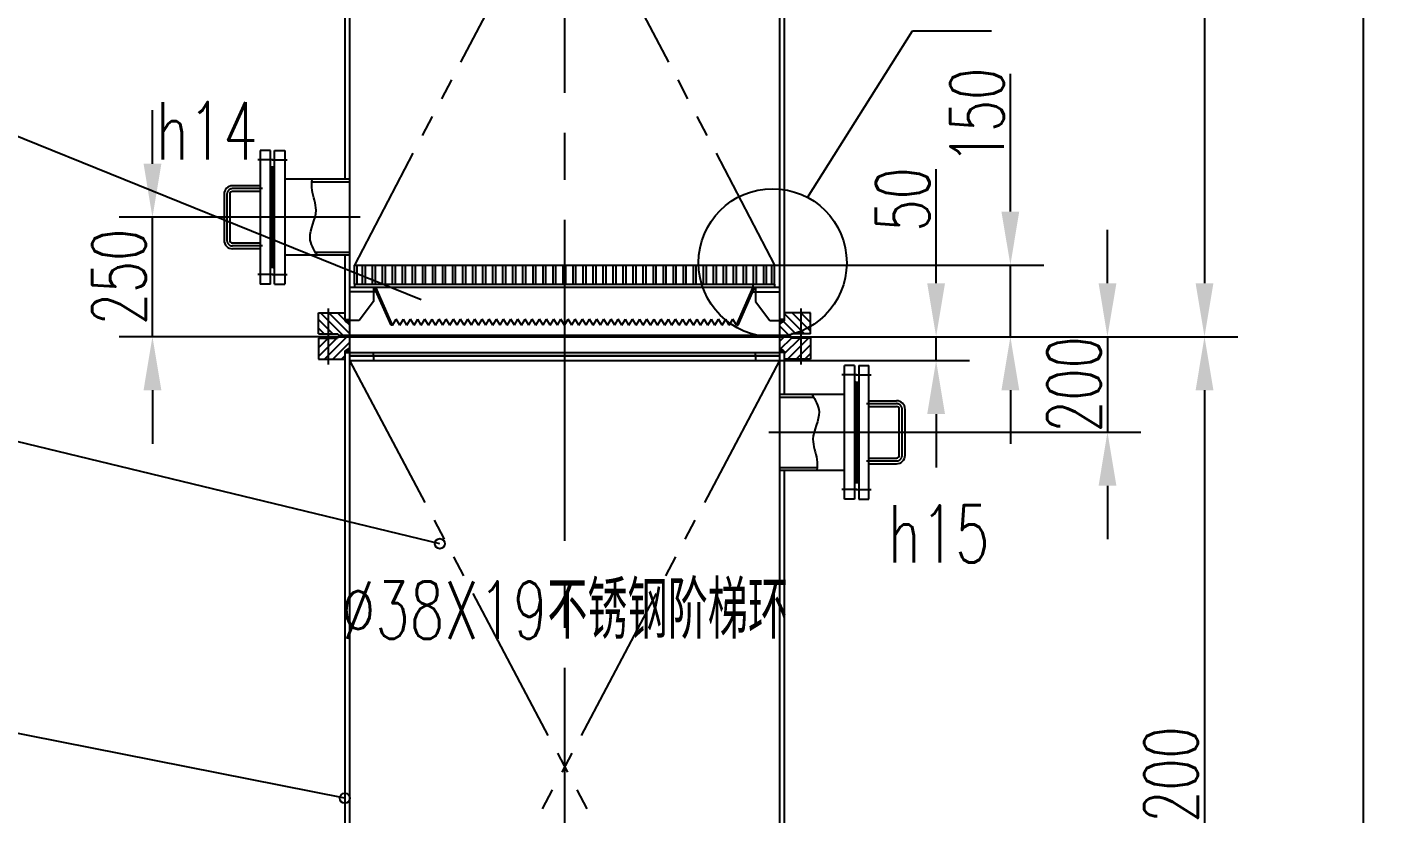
# Model space of a CAD drawing. Extents: x 4061 to 20693, y -5077 to 18471.
# Drawn here: x 5852 to 8719, y 945 to 2591 of the extents above; entities that cross this region are included whole.
import ezdxf
from ezdxf.enums import TextEntityAlignment as Align

# ---------------------------------------------------------------- set-up
doc = ezdxf.new("R2010")
doc.units = 0
doc.header["$LTSCALE"] = 280
doc.header["$MEASUREMENT"] = 0
doc.header["$PDMODE"] = 3
for name, pattern in [('CENT1', [3.35, 2.4, -0.3, 0.35, -0.3]), ('CENTER', [1.66, 1.2, -0.15, 0.16, -0.15]), ('PHANTOM', [1.97, 1.2, -0.15, 0.16, -0.15, 0.16, -0.15])]:
    doc.linetypes.add(name, pattern=pattern)
doc.layers.get('0').update_dxf_attribs({"linetype": 'CONTINUOUS'})
doc.layers.get('DEFPOINTS').update_dxf_attribs({"linetype": 'CONTINUOUS'})
for name, color, linetype in [('A', 2, 'CONTINUOUS'), ('B', 7, 'CONTINUOUS'), ('C', 1, 'CENTER'), ('C1', 1, 'CENT1'), ('D', 4, 'PHANTOM')]:
    doc.layers.add(name, color=color, linetype=linetype)
doc.styles.add('HZ', font='txt', dxfattribs={"width": 0.7, "bigfont": 'hztxt'})
doc.dimstyles.get("Standard").update_dxf_attribs({"dimtxt": 0.18, "dimasz": 0.18, "dimexe": 0.18, "dimexo": 0.0625, "dimgap": 0.09, "dimtad": 0, "dimtih": 1, "dimtoh": 1, "dimdec": 4, "dimzin": 0, "dimdsep": 46, "dimtxsty": 'Standard', "dimcen": 0.09, "dimadec": 0, "dimazin": 0, "dimtfac": 1, "dimtdec": 4, "dimtofl": 0, "dimtmove": 0, "dimatfit": 3, "dimfxl": 1, "dimtolj": 1, "dimtzin": 0, "dimarcsym": 0})

# ---------------------------------------------------------------- blocks, each defined once
blk = doc.blocks.new('*D55')
at = {"color": 0, "linetype": 'ByBlock', "transparency": 16777216}
for p, q in [((6113.8, 2110.2), (6113.8, 2222.2)), ((6253.2, 1998.2), (6043.8, 1998.2)), ((6113.8, 1748.2), (6113.8, 1998.2)), ((6504.2, 1748.2), (6043.8, 1748.2)), ((6113.8, 1636.2), (6113.8, 1524.2))]:
    blk.add_line(p, q, dxfattribs=at)
for points in [[(6095.2, 2110.2), (6132.5, 2110.2), (6113.8, 1998.2)], [(6095.2, 1636.2), (6132.5, 1636.2), (6113.8, 1748.2)]]:
    blk.add_solid(points, dxfattribs=at)
at = {"layer": 'DEFPOINTS', "color": 0, "linetype": 'ByBlock', "transparency": 16777216}
for p in [(6113.8, 1998.2), (6253.2, 1998.2), (6504.2, 1748.2)]:
    blk.add_point(p, dxfattribs=at)
at = {"color": 0, "linetype": 'ByBlock', "transparency": 16777216, "insert": (6043.8, 1873.2), "char_height": 112, "attachment_point": 5, "rotation": 90, "style": 'HZ'}
blk.add_mtext('\\A1;250', dxfattribs=at)
blk = doc.blocks.new('*D58')
at = {"color": 0, "linetype": 'ByBlock', "transparency": 16777216}
for p, q in [((8113.6, 1860.2), (8113.6, 1972.2)), ((7449.2, 1748.2), (8183.6, 1748.2)), ((8113.6, 1748.2), (8113.6, 1548.2)), ((7700.2, 1548.2), (8183.6, 1548.2)), ((8113.6, 1436.2), (8113.6, 1324.2))]:
    blk.add_line(p, q, dxfattribs=at)
for points in [[(8095, 1860.2), (8132.3, 1860.2), (8113.6, 1748.2)], [(8095, 1436.2), (8132.3, 1436.2), (8113.6, 1548.2)]]:
    blk.add_solid(points, dxfattribs=at)
at = {"layer": 'DEFPOINTS', "color": 0, "linetype": 'ByBlock', "transparency": 16777216}
for p in [(7449.2, 1748.2), (7700.2, 1548.2), (8113.6, 1548.2)]:
    blk.add_point(p, dxfattribs=at)
at = {"color": 0, "linetype": 'ByBlock', "transparency": 16777216, "insert": (8043.6, 1648.2), "char_height": 112, "attachment_point": 5, "rotation": 90, "style": 'HZ'}
blk.add_mtext('\\A1;200', dxfattribs=at)
blk = doc.blocks.new('*D56')
at = {"color": 0, "linetype": 'ByBlock', "transparency": 16777216}
for p, q in [((8533.3, 2340.3), (8533.3, 2579)), ((8227.7, 2228.3), (8603.3, 2228.3)), ((8533.3, 2178.3), (8533.3, 2228.3)), ((8205.2, 2178.3), (8603.3, 2178.3)), ((8533.3, 2066.3), (8533.3, 1954.3))]:
    blk.add_line(p, q, dxfattribs=at)
for points in [[(8514.7, 2340.3), (8552, 2340.3), (8533.3, 2228.3)], [(8514.7, 2066.3), (8552, 2066.3), (8533.3, 2178.3)]]:
    blk.add_solid(points, dxfattribs=at)
at = {"layer": 'DEFPOINTS', "color": 0, "linetype": 'ByBlock', "transparency": 16777216}
for p in [(8227.7, 2228.3), (8205.2, 2178.3), (8533.3, 2178.3)]:
    blk.add_point(p, dxfattribs=at)
at = {"color": 0, "linetype": 'ByBlock', "transparency": 16777216, "insert": (8463.3, 2515.7), "char_height": 112, "attachment_point": 5, "rotation": 90, "style": 'HZ'}
blk.add_mtext('\\A1;50', dxfattribs=at)
blk = doc.blocks.new('*D57')
at = {"color": 0, "linetype": 'ByBlock', "transparency": 16777216}
for p, q in [((7910.3, 2010.2), (7910.3, 2298.2)), ((7416.7, 1898.2), (7980.3, 1898.2)), ((7910.3, 1748.2), (7910.3, 1898.2)), ((7564.6, 1748.2), (7980.3, 1748.2)), ((7910.3, 1636.2), (7910.3, 1524.2))]:
    blk.add_line(p, q, dxfattribs=at)
for points in [[(7891.6, 2010.2), (7928.9, 2010.2), (7910.3, 1898.2)], [(7891.6, 1636.2), (7928.9, 1636.2), (7910.3, 1748.2)]]:
    blk.add_solid(points, dxfattribs=at)
at = {"layer": 'DEFPOINTS', "color": 0, "linetype": 'ByBlock', "transparency": 16777216}
for p in [(7416.7, 1898.2), (7564.6, 1748.2), (7910.3, 1748.2)]:
    blk.add_point(p, dxfattribs=at)
at = {"color": 0, "linetype": 'ByBlock', "transparency": 16777216, "insert": (7840.3, 2210.2), "char_height": 112, "attachment_point": 5, "rotation": 90, "style": 'HZ'}
blk.add_mtext('\\A1;150', dxfattribs=at)
blk = doc.blocks.new('*D59')
at = {"color": 0, "linetype": 'ByBlock', "transparency": 16777216}
for p, q in [((8316.8, 3648.2), (8246.8, 3648.2)), ((8316.8, 3536.2), (8316.8, 1860.2)), ((7953.3, 1748.2), (8386.8, 1748.2))]:
    blk.add_line(p, q, dxfattribs=at)
for points in [[(8298.2, 3536.2), (8335.5, 3536.2), (8316.8, 3648.2)], [(8298.2, 1860.2), (8335.5, 1860.2), (8316.8, 1748.2)]]:
    blk.add_solid(points, dxfattribs=at)
at = {"layer": 'DEFPOINTS', "color": 0, "linetype": 'ByBlock', "transparency": 16777216}
for p in [(8316.8, 3648.2), (7953.3, 1748.2), (8316.8, 1748.2)]:
    blk.add_point(p, dxfattribs=at)
at = {"color": 0, "linetype": 'ByBlock', "transparency": 16777216, "insert": (8246.8, 2698.2), "char_height": 112, "attachment_point": 5, "rotation": 90, "style": 'HZ'}
blk.add_mtext('\\A1;2200', dxfattribs=at)
blk = doc.blocks.new('*D61')
at = {"color": 0, "linetype": 'ByBlock', "transparency": 16777216}
for p, q in [((8014.6, 1748.2), (8386.8, 1748.2)), ((8316.8, 1636.2), (8316.8, -39.8)), ((7953.3, -151.8), (8386.8, -151.8))]:
    blk.add_line(p, q, dxfattribs=at)
for points in [[(8298.2, 1636.2), (8335.5, 1636.2), (8316.8, 1748.2)], [(8298.2, -39.8), (8335.5, -39.8), (8316.8, -151.8)]]:
    blk.add_solid(points, dxfattribs=at)
at = {"layer": 'DEFPOINTS', "color": 0, "linetype": 'ByBlock', "transparency": 16777216}
for p in [(8014.6, 1748.2), (7953.3, -151.8), (8316.8, -151.8)]:
    blk.add_point(p, dxfattribs=at)
at = {"color": 0, "linetype": 'ByBlock', "transparency": 16777216, "insert": (8246.8, 798.2), "char_height": 112, "attachment_point": 5, "rotation": 90, "style": 'HZ'}
blk.add_mtext('\\A1;2200', dxfattribs=at)
blk = doc.blocks.new('*D197')
at = {"color": 0, "linetype": 'ByBlock', "transparency": 16777216}
for p, q in [((7044.2, 16958.1), (8719.1, 16958.1)), ((8649.1, 16846.1), (8649.1, -3424.9)), ((7946.7, -3536.9), (8719.1, -3536.9))]:
    blk.add_line(p, q, dxfattribs=at)
for points in [[(8630.4, 16846.1), (8667.8, 16846.1), (8649.1, 16958.1)], [(8630.4, -3424.9), (8667.8, -3424.9), (8649.1, -3536.9)]]:
    blk.add_solid(points, dxfattribs=at)
at = {"layer": 'DEFPOINTS', "color": 0, "linetype": 'ByBlock', "transparency": 16777216}
for p in [(7044.2, 16958.1), (7946.7, -3536.9), (8649.1, -3536.9)]:
    blk.add_point(p, dxfattribs=at)
at = {"color": 0, "linetype": 'ByBlock', "transparency": 16777216, "insert": (8579.1, 6710.6), "char_height": 112, "attachment_point": 5, "rotation": 90, "style": 'HZ'}
blk.add_mtext('\\A1;~22722', dxfattribs=at)
blk = doc.blocks.new('A$C0ABE50F4')
at = {"layer": 'A'}
for p, q in [((10, 126), (890, 126)), ((10, 86), (10, 126)), ((16, 86), (16, 126)), ((27, 86), (27, 126)), ((33, 86), (33, 126)), ((48, 86), (48, 126)), ((54, 86), (54, 126)), ((69, 86), (69, 126)), ((75, 86), (75, 126)), ((90, 86), (90, 126)), ((96, 86), (96, 126)), ((111, 86), (111, 126)), ((117, 86), (117, 126)), ((132, 86), (132, 126)), ((138, 86), (138, 126)), ((153, 86), (153, 126)), ((159, 86), (159, 126)), ((174, 86), (174, 126)), ((180, 86), (180, 126)), ((195, 86), (195, 126)), ((201, 86), (201, 126)), ((216, 86), (216, 126)), ((222, 86), (222, 126)), ((237, 86), (237, 126)), ((243, 86), (243, 126)), ((258, 86), (258, 126)), ((264, 86), (264, 126)), ((279, 86), (279, 126)), ((285, 86), (285, 126)), ((300, 86), (300, 126)), ((306, 86), (306, 126)), ((321, 86), (321, 126)), ((327, 86), (327, 126)), ((342, 86), (342, 126)), ((348, 86), (348, 126)), ((363, 86), (363, 126)), ((369, 86), (369, 126)), ((384, 86), (384, 126)), ((390, 86), (390, 126)), ((405, 86), (405, 126)), ((411, 86), (411, 126)), ((426, 86), (426, 126)), ((432, 86), (432, 126)), ((447, 86), (447, 126)), ((453, 86), (453, 126)), ((468, 86), (468, 126)), ((474, 86), (474, 126)), ((489, 86), (489, 126)), ((495, 86), (495, 126)), ((510, 86), (510, 126)), ((516, 86), (516, 126)), ((531, 86), (531, 126)), ((537, 86), (537, 126)), ((552, 86), (552, 126)), ((558, 86), (558, 126)), ((573, 86), (573, 126)), ((579, 86), (579, 126)), ((594, 86), (594, 126)), ((600, 86), (600, 126)), ((615, 86), (615, 126)), ((621, 86), (621, 126)), ((636, 86), (636, 126)), ((642, 86), (642, 126)), ((657, 86), (657, 126)), ((663, 86), (663, 126)), ((678, 86), (678, 126)), ((684, 86), (684, 126)), ((699, 86), (699, 126)), ((705, 86), (705, 126)), ((720, 86), (720, 126)), ((726, 86), (726, 126)), ((741, 86), (741, 126)), ((747, 86), (747, 126)), ((762, 86), (762, 126)), ((768, 86), (768, 126)), ((783, 86), (783, 126)), ((789, 86), (789, 126)), ((804, 86), (804, 126)), ((810, 86), (810, 126)), ((825, 86), (825, 126)), ((831, 86), (831, 126)), ((846, 86), (846, 126)), ((852, 86), (852, 126)), ((867, 86), (867, 126)), ((873, 86), (873, 126)), ((884, 86), (884, 126)), ((890, 86), (890, 126)), ((0, 80), (900, 80)), ((56.1, 70), (0, 70)), ((10, 86), (890, 86)), ((50, 80), (50, 70)), ((50, 70), (50, 50)), ((86.7, 0), (51.7, 80)), ((90, 0), (55, 80)), ((810, 0), (845, 80)), ((813.3, 0), (848.3, 80)), ((843.9, 70), (900, 70)), ((845, 80), (845, 86)), ((850, 80), (850, 70)), ((850, 70), (850, 50)), ((50, 50), (20, 10)), ((850, 50), (880, 10)), ((20, 10), (0, 10)), ((90, 0), (86.7, 0)), ((90, 0), (97.5, 13)), ((105, 0), (97.5, 13)), ((105, 0), (112.5, 13)), ((120, 0), (112.5, 13)), ((120, 0), (127.5, 13)), ((135, 0), (127.5, 13)), ((135, 0), (142.5, 13)), ((150, 0), (142.5, 13)), ((150, 0), (157.5, 13)), ((165, 0), (157.5, 13)), ((165, 0), (172.5, 13)), ((180, 0), (172.5, 13)), ((180, 0), (187.5, 13)), ((195, 0), (187.5, 13)), ((195, 0), (202.5, 13)), ((210, 0), (202.5, 13)), ((210, 0), (217.5, 13)), ((225, 0), (217.5, 13)), ((225, 0), (232.5, 13)), ((240, 0), (232.5, 13)), ((240, 0), (247.5, 13)), ((255, 0), (247.5, 13)), ((255, 0), (262.5, 13)), ((270, 0), (262.5, 13)), ((270, 0), (277.5, 13)), ((285, 0), (277.5, 13)), ((285, 0), (292.5, 13)), ((300, 0), (292.5, 13)), ((300, 0), (307.5, 13)), ((315, 0), (307.5, 13)), ((315, 0), (322.5, 13)), ((330, 0), (322.5, 13)), ((330, 0), (337.5, 13)), ((345, 0), (337.5, 13)), ((345, 0), (352.5, 13)), ((360, 0), (352.5, 13)), ((360, 0), (367.5, 13)), ((375, 0), (367.5, 13)), ((375, 0), (382.5, 13)), ((390, 0), (382.5, 13)), ((390, 0), (397.5, 13)), ((405, 0), (397.5, 13)), ((405, 0), (412.5, 13)), ((420, 0), (412.5, 13)), ((420, 0), (427.5, 13)), ((420, 0), (427.5, 13)), ((435, 0), (427.5, 13)), ((435, 0), (427.5, 13)), ((435, 0), (442.5, 13)), ((435, 0), (442.5, 13)), ((450, 0), (442.5, 13)), ((450, 0), (442.5, 13)), ((450, 0), (457.5, 13)), ((450, 0), (457.5, 13)), ((465, 0), (457.5, 13)), ((465, 0), (457.5, 13)), ((465, 0), (472.5, 13)), ((465, 0), (472.5, 13)), ((480, 0), (472.5, 13)), ((480, 0), (472.5, 13)), ((480, 0), (487.5, 13)), ((495, 0), (487.5, 13)), ((495, 0), (502.5, 13)), ((510, 0), (502.5, 13)), ((510, 0), (517.5, 13)), ((525, 0), (517.5, 13)), ((525, 0), (532.5, 13)), ((540, 0), (532.5, 13)), ((540, 0), (547.5, 13)), ((555, 0), (547.5, 13)), ((555, 0), (562.5, 13)), ((570, 0), (562.5, 13)), ((570, 0), (577.5, 13)), ((585, 0), (577.5, 13)), ((585, 0), (592.5, 13)), ((600, 0), (592.5, 13)), ((600, 0), (607.5, 13)), ((615, 0), (607.5, 13)), ((615, 0), (622.5, 13)), ((630, 0), (622.5, 13)), ((630, 0), (637.5, 13)), ((645, 0), (637.5, 13)), ((645, 0), (652.5, 13)), ((660, 0), (652.5, 13)), ((660, 0), (667.5, 13)), ((675, 0), (667.5, 13)), ((675, 0), (682.5, 13)), ((690, 0), (682.5, 13)), ((690, 0), (697.5, 13)), ((705, 0), (697.5, 13)), ((705, 0), (712.5, 13)), ((720, 0), (712.5, 13)), ((720, 0), (727.5, 13)), ((735, 0), (727.5, 13)), ((735, 0), (742.5, 13)), ((750, 0), (742.5, 13)), ((750, 0), (757.5, 13)), ((765, 0), (757.5, 13)), ((765, 0), (772.5, 13)), ((780, 0), (772.5, 13)), ((780, 0), (787.5, 13)), ((795, 0), (787.5, 13)), ((795, 0), (802.5, 13)), ((810, 0), (802.5, 13)), ((810, 0), (813.3, 0)), ((880, 10), (900, 10))]:
    blk.add_line(p, q, dxfattribs=at)

msp = doc.modelspace()

# ---------------------------------------------------------------- hatches: boundary and pattern name
h = msp.add_hatch()
h.set_pattern_fill('ANSI31', color=256, scale=4, angle=90, style=0)
h.set_pattern_definition([(135, (-737.88, -13272.147), (-8.980256, -8.980256), [])])
h.paths.add_polyline_path([(6481.70793, 1993.13672), (6461.70793, 1993.13672), (6461.70793, 1949.13672), (6481.70793, 1949.13672)])
h.paths.add_polyline_path([(6516.70793, 1976.13672), (6516.70793, 1993.13672), (6481.70793, 1993.13672), (6481.70793, 1949.13672), (6501.20793, 1949.13672), (6504.20793, 1946.13672), (6526.70793, 1946.13672), (6526.70793, 1970.36322)])
h.paths.add_polyline_path([(7471.70793, 1993.13672), (7436.70793, 1993.13672), (7436.70793, 1976.13672), (7426.70793, 1970.36322), (7426.70793, 1946.13672), (7449.20793, 1946.13672), (7452.20793, 1949.13672), (7471.70793, 1949.13672)])
h.paths.add_polyline_path([(7491.70793, 1993.13672), (7471.70793, 1993.13672), (7471.70793, 1949.13672), (7491.70793, 1949.13672)])
for points in [[(6526.70793, 1970.36322), (6516.70793, 1976.13672), (6516.70793, 1979.13672), (6526.70793, 1979.13672)], [(7426.70793, 1970.36322), (7436.70793, 1976.13672), (7436.70793, 1979.13672), (7426.70793, 1979.13672)], [(6526.70793, 1918.91023), (6516.70793, 1913.13672), (6516.70793, 1910.13672), (6526.70793, 1910.13672)], [(7426.70793, 1918.91023), (7436.70793, 1913.13672), (7436.70793, 1910.13672), (7426.70793, 1910.13672)]]:
    msp.add_hatch(color=256).paths.add_polyline_path(points)
h = msp.add_hatch()
h.set_pattern_fill('ANSI31', color=256, scale=4, style=0)
h.set_pattern_definition([(45, (-737.88, -13272.147), (-8.980256, 8.980256), [])])
h.paths.add_polyline_path([(6526.70793, 1943.13672), (6504.20793, 1943.13672), (6501.20793, 1940.13672), (6481.70793, 1940.13672), (6481.70793, 1896.13672), (6516.70793, 1896.13672), (6516.70793, 1913.13672), (6526.70793, 1918.91023)])
h.paths.add_polyline_path([(6481.70793, 1940.13672), (6461.70793, 1940.13672), (6461.70793, 1896.13672), (6481.70793, 1896.13672)])
h.paths.add_polyline_path([(7471.70793, 1940.13672), (7452.20793, 1940.13672), (7449.20793, 1943.13672), (7426.70793, 1943.13672), (7426.70793, 1918.91023), (7436.70793, 1913.13672), (7436.70793, 1896.13672), (7471.70793, 1896.13672)])
h.paths.add_polyline_path([(7491.70793, 1940.13672), (7471.70793, 1940.13672), (7471.70793, 1896.13672), (7491.70793, 1896.13672)])
h = msp.add_hatch()
h.set_pattern_fill('ANSI37', color=256, style=0)
h.set_pattern_definition([(45, (-737.8797, -10272.147), (-2.245064, 2.245064), []), (135, (-737.8797, -10272.147), (-2.245064, -2.245064), [])])
h.paths.add_polyline_path([(6526.70793, 1946.13672), (6504.20793, 1946.13672), (6504.20793, 1943.13672), (6526.70793, 1943.13672)])
h.paths.add_polyline_path([(7449.20793, 1946.13672), (7426.70793, 1946.13672), (7426.70793, 1943.13672), (7449.20793, 1943.13672)])

# ---------------------------------------------------------------- linework, layer by layer
for points in [[(6458.70793, 2113.63672), (6443.83249, 2150.012), (6456.48816, 2207.83402), (6448.05108, 2249.99597), (6448.05108, 2272.63672)], [(7494.70793, 1822.63672), (7509.58338, 1786.26145), (7496.92771, 1728.43942), (7505.36479, 1686.27747), (7505.36479, 1663.63672)]]:
    msp.add_spline(points, degree=3)
at = {"layer": 'A'}
for p, q in [((6526.70793, 13868.66231), (6526.70793, -282.38887)), ((7426.70793, 13868.66231), (7426.70793, -282.38887)), ((6516.70793, 3810.13672), (6516.70793, 2272.63672)), ((7436.70793, 3563.63672), (7436.70793, 1976.13672)), ((6339.70793, 2333.13672), (6339.70793, 2053.13672)), ((6360.70793, 2333.13672), (6339.70793, 2333.13672)), ((6360.70793, 2053.13672), (6360.70793, 2333.13672)), ((6369.70793, 2053.13672), (6369.70793, 2333.13672)), ((6369.70793, 2333.13672), (6390.70793, 2333.13672)), ((6390.70793, 2333.13672), (6390.70793, 2053.13672)), ((6363.70793, 2298.13672), (6360.70793, 2298.13672)), ((6366.70793, 2298.13672), (6363.70793, 2298.13672)), ((6363.70793, 2088.13672), (6363.70793, 2298.13672)), ((6366.70793, 2088.13672), (6366.70793, 2298.13672)), ((6366.70793, 2298.13672), (6369.70793, 2298.13672)), ((6526.70793, 2272.63672), (6390.70793, 2272.63672)), ((6526.70793, 2266.63672), (6447.70699, 2266.63672)), ((6263.70793, 2241.13672), (6263.70793, 2145.13672)), ((6275.70793, 2241.13672), (6275.70793, 2145.13672)), ((6339.70793, 2259.13672), (6281.70793, 2259.13672)), ((6339.70793, 2247.13672), (6281.70793, 2247.13672)), ((6339.70793, 2139.13672), (6281.70793, 2139.13672)), ((6339.70793, 2127.13672), (6281.70793, 2127.13672)), ((6526.70793, 2113.63672), (6390.70793, 2113.63672)), ((6526.70793, 2119.63672), (6455.18577, 2119.63672)), ((6516.70793, 2113.63672), (6516.70793, 1976.13672)), ((6363.70793, 2088.13672), (6360.70793, 2088.13672)), ((6366.70793, 2088.13672), (6363.70793, 2088.13672)), ((6366.70793, 2088.13672), (6369.70793, 2088.13672)), ((6360.70793, 2053.13672), (6339.70793, 2053.13672)), ((6369.70793, 2053.13672), (6390.70793, 2053.13672)), ((6536.70793, 2053.13672), (6536.70793, 2047.13672)), ((7416.70793, 2053.13672), (7416.70793, 2047.13672)), ((6461.70793, 1993.13672), (6516.70793, 1993.13672)), ((6461.70793, 1949.13672), (6461.70793, 1993.13672)), ((6516.70793, 1979.13672), (6526.70793, 1979.13672)), ((7436.70793, 1979.13672), (7426.70793, 1979.13672)), ((7491.70793, 1993.13672), (7436.70793, 1993.13672)), ((7491.70793, 1949.13672), (7491.70793, 1993.13672)), ((6516.70793, 1976.13672), (6526.70793, 1970.36322)), ((7436.70793, 1976.13672), (7426.70793, 1970.36322)), ((6461.70793, 1949.13672), (6501.20793, 1949.13672)), ((6461.70793, 1940.13672), (6461.70793, 1896.13672)), ((6461.70793, 1940.13672), (6501.20793, 1940.13672)), ((6504.20793, 1946.13672), (6501.20793, 1949.13672)), ((6504.20793, 1943.13672), (6501.20793, 1940.13672)), ((6504.20793, 1946.13672), (6504.20793, 1943.13672)), ((6504.20793, 1946.13672), (7449.20793, 1946.13672)), ((6504.20793, 1943.13672), (7449.20793, 1943.13672)), ((7449.20793, 1946.13672), (7452.20793, 1949.13672)), ((7449.20793, 1946.13672), (7449.20793, 1943.13672)), ((7449.20793, 1943.13672), (7452.20793, 1940.13672)), ((7491.70793, 1949.13672), (7452.20793, 1949.13672)), ((7491.70793, 1940.13672), (7452.20793, 1940.13672)), ((7491.70793, 1940.13672), (7491.70793, 1896.13672)), ((6461.70793, 1896.13672), (6516.70793, 1896.13672)), ((6516.70793, 1913.13672), (6526.70793, 1918.91023)), ((6516.70793, 1913.13672), (6516.70793, 372.63672)), ((6516.70793, 1910.13672), (6526.70793, 1910.13672)), ((6526.70793, 1910.13672), (7426.70793, 1910.13672)), ((6526.70793, 1904.13672), (7426.70793, 1904.13672)), ((6526.70793, 1903.13672), (7426.70793, 1903.13672)), ((6526.70793, 1893.13672), (7426.70793, 1893.13672)), ((6576.70793, 1904.13672), (6576.70793, 1910.13672)), ((6576.70793, 1903.13672), (6576.70793, 1893.13672)), ((7376.70793, 1904.13672), (7376.70793, 1910.13672)), ((7376.70793, 1903.13672), (7376.70793, 1893.13672)), ((7436.70793, 1913.13672), (7426.70793, 1918.91023)), ((7436.70793, 1910.13672), (7426.70793, 1910.13672)), ((7436.70793, 1913.13672), (7436.70793, 1822.63672)), ((7491.70793, 1896.13672), (7436.70793, 1896.13672)), ((7562.70793, 1603.13672), (7562.70793, 1883.13672)), ((7583.70793, 1883.13672), (7562.70793, 1883.13672)), ((7583.70793, 1883.13672), (7583.70793, 1603.13672)), ((7592.70793, 1883.13672), (7592.70793, 1603.13672)), ((7592.70793, 1883.13672), (7613.70793, 1883.13672)), ((7613.70793, 1603.13672), (7613.70793, 1883.13672)), ((7586.70793, 1848.13672), (7583.70793, 1848.13672)), ((7586.70793, 1848.13672), (7586.70793, 1638.13672)), ((7586.70793, 1848.13672), (7589.70793, 1848.13672)), ((7589.70793, 1848.13672), (7589.70793, 1638.13672)), ((7589.70793, 1848.13672), (7592.70793, 1848.13672)), ((7426.70793, 1822.63672), (7562.70793, 1822.63672)), ((7426.70793, 1816.63672), (7498.2301, 1816.63672)), ((7613.70793, 1809.13672), (7671.70793, 1809.13672)), ((7613.70793, 1797.13672), (7671.70793, 1797.13672)), ((7677.70793, 1695.13672), (7677.70793, 1791.13672)), ((7689.70793, 1695.13672), (7689.70793, 1791.13672)), ((7426.70793, 1669.63672), (7505.70888, 1669.63672)), ((7426.70793, 1663.63672), (7562.70793, 1663.63672)), ((7436.70793, 1663.63672), (7436.70793, 76.13672)), ((7613.70793, 1689.13672), (7671.70793, 1689.13672)), ((7613.70793, 1677.13672), (7671.70793, 1677.13672)), ((7586.70793, 1638.13672), (7583.70793, 1638.13672)), ((7586.70793, 1638.13672), (7589.70793, 1638.13672)), ((7589.70793, 1638.13672), (7592.70793, 1638.13672)), ((7583.70793, 1603.13672), (7562.70793, 1603.13672)), ((7592.70793, 1603.13672), (7613.70793, 1603.13672))]:
    msp.add_line(p, q, dxfattribs=at)
for centre in [(6715.68088, 1509.99149), (6516.70793, 977.14486)]:
    msp.add_circle(centre, 10.5, dxfattribs=at)
for centre, radius, start, end in [((6281.70793, 2241.13672), 18, 90, 180), ((6281.70793, 2241.13672), 6, 90, 180), ((6281.70793, 2145.13672), 18, 180, 270), ((6281.70793, 2145.13672), 6, 180, 270), ((7671.70793, 1791.13672), 18, 0, 90), ((7671.70793, 1791.13672), 6, 0, 90), ((7671.70793, 1695.13672), 18, 270, 360), ((7671.70793, 1695.13672), 6, 270, 360)]:
    msp.add_arc(centre, radius, start, end, dxfattribs=at)
at = {"layer": 'B'}
for p, q in [((6676.70793, 2020.1271), (4709.169, 2815.28659)), ((7485.59195, 2234.68212), (7705.39171, 2583.37606)), ((7705.39171, 2583.37606), (7870.5944, 2583.37606)), ((6715.68088, 1509.99149), (4709.169, 1994.10156)), ((6516.70793, 977.14486), (4709.169, 1334.67247))]:
    msp.add_line(p, q, dxfattribs=at)
msp.add_circle((7412.47589, 2097.89293), 155.10397, dxfattribs=at)
at = {"layer": 'C'}
for p, q in [((6365.70793, 2313.13672), (6334.70793, 2313.13672)), ((6364.70793, 2313.13672), (6395.70793, 2313.13672)), ((6269.70793, 2241.13672), (6269.70793, 2145.13672)), ((6344.47667, 2253.13672), (6281.70793, 2253.13672)), ((6548.69365, 2193.13672), (6253.24454, 2193.13672)), ((6344.47667, 2133.13672), (6281.70793, 2133.13672)), ((6365.70793, 2073.13672), (6334.70793, 2073.13672)), ((6364.70793, 2073.13672), (6395.70793, 2073.13672)), ((6481.70793, 2002.08025), (6481.70793, 1885.22126)), ((7471.70793, 2002.08025), (7471.70793, 1885.22126)), ((7588.70793, 1863.13672), (7557.70793, 1863.13672)), ((7587.70793, 1863.13672), (7618.70793, 1863.13672)), ((7608.9392, 1803.13672), (7671.70793, 1803.13672)), ((7683.70793, 1695.13672), (7683.70793, 1791.13672)), ((7404.72222, 1743.13672), (7700.17133, 1743.13672)), ((7608.9392, 1683.13672), (7671.70793, 1683.13672)), ((7588.70793, 1623.13672), (7557.70793, 1623.13672)), ((7587.70793, 1623.13672), (7618.70793, 1623.13672))]:
    msp.add_line(p, q, dxfattribs=at)
for centre, start, end in [((6281.70793, 2241.13672), 90, 180), ((6281.70793, 2145.13672), 180, 270), ((7671.70793, 1791.13672), 0, 90), ((7671.70793, 1695.13672), 270, 360)]:
    msp.add_arc(centre, 12, start, end, dxfattribs=at)
at = {"layer": 'C1'}
msp.add_line((6976.70793, 3125.79808), (6976.70793, -10.48896), dxfattribs=at)
at = {"layer": 'D'}
for p, q in [((6526.70793, 3793.13672), (7416.70793, 2093.13672)), ((7426.70793, 3793.13672), (6536.70793, 2093.13672)), ((7426.70793, 1893.13672), (6526.70793, 193.13672)), ((6526.70793, 1893.13672), (7426.70793, 193.13672))]:
    msp.add_line(p, q, dxfattribs=at)

# ---------------------------------------------------------------- block references
at = {"layer": 'A'}
msp.add_blockref('A$C0ABE50F4', (6526.7079, 1967.13672), dxfattribs=at)

# ---------------------------------------------------------------- texts
at = {"layer": 'B', "style": 'HZ', "width": 0.7}
for s, p in [('h14', (6227.49969, 2314.13383)), ('h15', (7760.46701, 1470.26736)), ('%%c38X19不锈钢阶梯环', (6976.70793, 1311.06961))]:
    msp.add_text(s, height=120, dxfattribs=at).set_placement(p, align=Align.CENTER)

# ---------------------------------------------------------------- dimensions: what is measured, and where the dimension line sits
at = {"layer": 'B'}
dim = msp.add_linear_dim(base=(8649.08591, -3536.86328), p1=(7044.20793, 16958.13672), p2=(7946.70793, -3536.86328), angle=90, text='~22722', dimstyle='Standard', override={"dimtxt": 112, "dimasz": 112, "dimexe": 70, "dimexo": 0, "dimgap": 14, "dimtad": 1, "dimtih": 0, "dimtoh": 0, "dimzin": 8, "dimtxsty": 'HZ', "dimcen": 56, "dimtofl": 1}, dxfattribs=at)
dim.commit()
dim.dimension.update_dxf_attribs({"geometry": '*D197', "text_midpoint": (8579.08591, 6710.63672)})
for base, p1, p2, picture, middle in [((8316.8381, 1943.13672), (8316.8381, 3843.13672), (7953.31978, 1943.13672), '*D59', (8246.8381, 2893.13672)), ((8316.8381, 43.13672), (8014.58082, 1943.13672), (7953.31978, 43.13672), '*D61', (8246.8381, 993.13672))]:
    dim = msp.add_linear_dim(base=base, p1=p1, p2=p2, angle=90, text='2200', dimstyle='Standard', override={"dimtxt": 112, "dimasz": 112, "dimexe": 70, "dimexo": 0, "dimgap": 14, "dimtad": 1, "dimtih": 0, "dimtoh": 0, "dimzin": 8, "dimtxsty": 'HZ', "dimcen": 56, "dimtofl": 1}, dxfattribs=at)
    dim.commit()
    dim.dimension.update_dxf_attribs({"geometry": picture, "text_midpoint": middle, "insert": (0, 194.97677)})
for base, p1, p2, picture, middle, set_off in [((7910.27307, 1943.13672), (7416.70793, 2093.13672), (7564.56854, 1943.13672), '*D57', (7910.27307, 2405.18117), (0, 194.97677)), ((7754.78825, 1893.13672), (7449.20793, 1943.13672), (7426.70793, 1893.13672), '*D56', (7754.78825, 2230.49969), (-778.53017, -285.18523))]:
    dim = msp.add_linear_dim(base=base, p1=p1, p2=p2, angle=90, dimstyle='Standard', override={"dimtxt": 112, "dimasz": 112, "dimexe": 70, "dimexo": 0, "dimgap": 14, "dimtad": 1, "dimtih": 0, "dimtoh": 0, "dimzin": 8, "dimtxsty": 'HZ', "dimcen": 56, "dimtofl": 1}, dxfattribs=at)
    dim.commit()
    dim.dimension.update_dxf_attribs({"geometry": picture, "text_midpoint": middle, "dimtype": 160, "insert": set_off})
for base, p1, p2, angle, picture, middle in [((6113.84645, 2193.13672), (6504.20793, 1943.13672), (6253.24454, 2193.13672), 270, '*D55', (6043.84645, 2068.13672)), ((8113.63347, 1743.13672), (7449.20793, 1943.13672), (7700.17133, 1743.13672), 90, '*D58', (8043.63347, 1843.13672))]:
    dim = msp.add_linear_dim(base=base, p1=p1, p2=p2, angle=angle, dimstyle='Standard', override={"dimtxt": 112, "dimasz": 112, "dimexe": 70, "dimexo": 0, "dimgap": 14, "dimtad": 1, "dimtih": 0, "dimtoh": 0, "dimzin": 8, "dimtxsty": 'HZ', "dimcen": 56, "dimtofl": 1}, dxfattribs=at)
    dim.commit()
    dim.dimension.update_dxf_attribs({"geometry": picture, "text_midpoint": middle, "insert": (0, 194.97677)})

doc.saveas('drawing.dxf')
